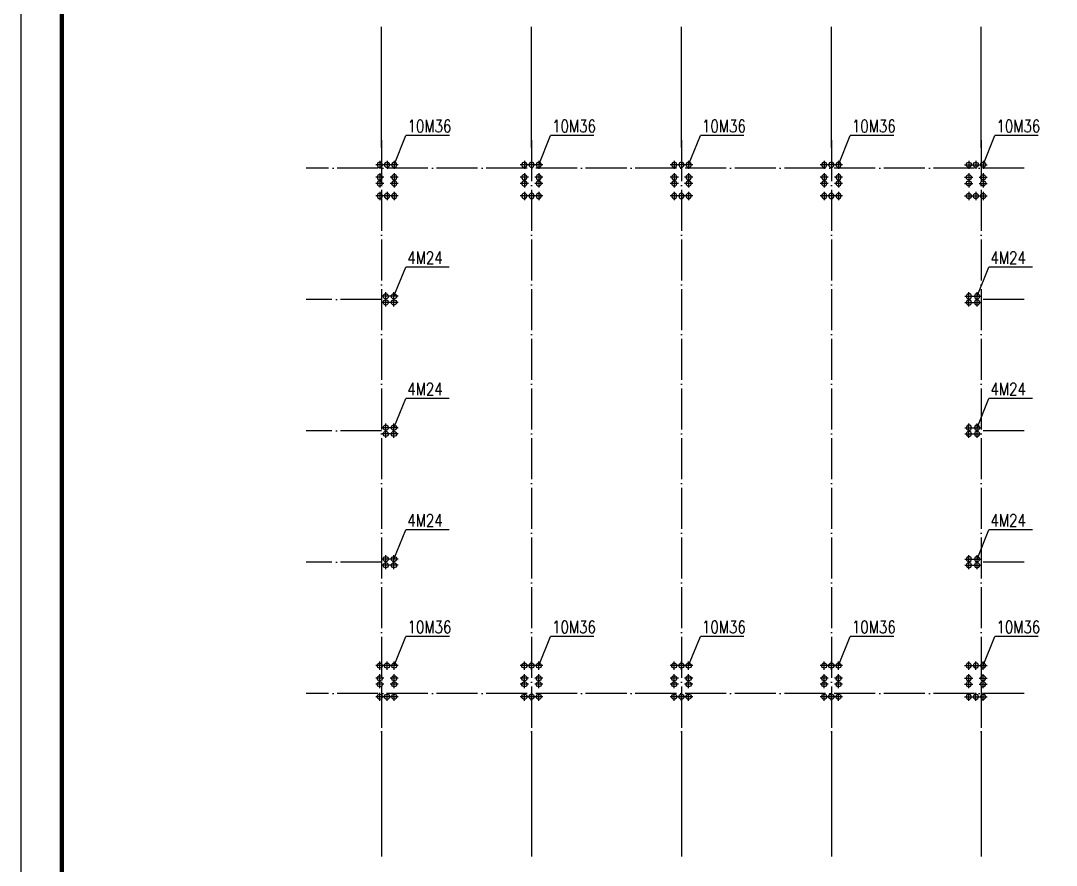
# Model space of a CAD drawing. Extents: x 40002367 to 40460080, y 192184 to 372766.
# Drawn here: x 40094252 to 40144684, y 275182 to 316327 of the extents above; entities that cross this region are included whole.
import ezdxf

# ---------------------------------------------------------------- set-up
doc = ezdxf.new("R2010")
doc.units = 0
doc.header["$LTSCALE"] = 1000
doc.header["$MEASUREMENT"] = 0
for name, pattern in [('ACAD_ISO04W100', [30.5, 24, -3, 0.5, -3]), ('CENTER', [2, 1.25, -0.25, 0.25, -0.25]), ('DOTE', [2.42, 2, -0.2, 0.02, -0.2])]:
    doc.linetypes.add(name, pattern=pattern)
for name, color, linetype in [('AXIS', 3, 'CONTINUOUS'), ('DOTE', 1, 'ACAD_ISO04W100'), ('PUB_TEXT', 7, 'CONTINUOUS'), ('PUB_TITLE', 4, 'CONTINUOUS'), ('ROOF', 7, 'CONTINUOUS'), ('中心线', 9, 'CENTER'), ('锚栓', 6, 'CONTINUOUS')]:
    doc.layers.add(name, color=color, linetype=linetype)
doc.styles.add('character', font='romans.shx', dxfattribs={"width": 0.618, "bigfont": 'gbhzfs.shx'})

# ---------------------------------------------------------------- blocks, each defined once
blk = doc.blocks.new('m')
at = {"layer": '锚栓'}
for p, q in [((2858688, 836885), (2858688, 836290)), ((2858390, 836587), (2858985, 836587))]:
    blk.add_line(p, q, dxfattribs=at)
blk.add_circle((2858688, 836587), 189, dxfattribs=at)

msp = doc.modelspace()

# ---------------------------------------------------------------- linework, layer by layer
at = {"layer": 'AXIS'}
for p, q in [((40111830.1, 310148.2), (40111830.1, 316021.4)), ((40119130.1, 310148.2), (40119130.1, 316021.4)), ((40126430.1, 310148.2), (40126430.1, 316021.4)), ((40133730.1, 310148.2), (40133730.1, 316021.4)), ((40141030.1, 310148.2), (40141030.1, 316021.4)), ((40111830.1, 281721), (40111830.1, 275611.5)), ((40119130.1, 281721), (40119130.1, 275611.5)), ((40126430.1, 281721), (40126430.1, 275611.5)), ((40133730.1, 281721), (40133730.1, 275611.5)), ((40141030.1, 281721), (40141030.1, 275611.5))]:
    msp.add_line(p, q, dxfattribs=at)
at = {"layer": 'DOTE', "linetype": 'DOTE'}
for p, q in [((40111830.1, 310506.7), (40111830.1, 281091.4)), ((40119130.1, 310506.7), (40119130.1, 281091.4)), ((40126430.1, 310506.7), (40126430.1, 281091.4)), ((40133730.1, 310506.7), (40133730.1, 281091.4)), ((40141030.1, 310506.7), (40141030.1, 281091.4)), ((40143123.4, 309149.6), (40108150.7, 309149.6)), ((40111830.1, 302749.6), (40108150.7, 302749.6)), ((40143123.4, 302749.6), (40141030.1, 302749.6)), ((40111830.1, 296349.6), (40108150.7, 296349.6)), ((40143123.4, 296349.6), (40141030.1, 296349.6)), ((40111830.1, 289949.6), (40108150.7, 289949.6)), ((40143123.4, 289949.6), (40141030.1, 289949.6)), ((40143123.4, 283549.6), (40108150.7, 283549.6))]:
    msp.add_line(p, q, dxfattribs=at)
at = {"layer": 'PUB_TITLE'}
msp.add_lwpolyline([(40094251.8, 372765.6), (40094251.8, 253965.6), (40178251.8, 253965.6), (40178251.8, 372765.6)], close=True, dxfattribs=at)
at = {"layer": 'PUB_TITLE', "const_width": 200}
msp.add_lwpolyline([(40096251.8, 367765.6), (40096251.8, 255965.6), (40176251.8, 255965.6), (40176251.8, 367765.6)], close=True, dxfattribs=at)
at = {"layer": '中心线', "linetype": 'ByBlock', "ltscale": 1.875}
for p, q in [((40112440.1, 309309.6), (40113013.6, 310731.2)), ((40115128.9, 310731.2), (40113013.6, 310731.2)), ((40119480.1, 309309.6), (40120053.6, 310731.2)), ((40122168.9, 310731.2), (40120053.6, 310731.2)), ((40126780.1, 309309.6), (40127353.6, 310731.2)), ((40129468.9, 310731.2), (40127353.6, 310731.2)), ((40134080.1, 309309.6), (40134653.6, 310731.2)), ((40136768.9, 310731.2), (40134653.6, 310731.2)), ((40141120.1, 309309.6), (40141693.6, 310731.2)), ((40143808.9, 310731.2), (40141693.6, 310731.2)), ((40112430.1, 302899.6), (40113003.6, 304321.2)), ((40115118.9, 304321.2), (40113003.6, 304321.2)), ((40140830.1, 302899.6), (40141403.6, 304321.2)), ((40143518.9, 304321.2), (40141403.6, 304321.2)), ((40112430.1, 296499.6), (40113003.6, 297921.2)), ((40115118.9, 297921.2), (40113003.6, 297921.2)), ((40140830.1, 296499.6), (40141403.6, 297921.2)), ((40143518.9, 297921.2), (40141403.6, 297921.2)), ((40112430.1, 290099.6), (40113003.6, 291521.2)), ((40115118.9, 291521.2), (40113003.6, 291521.2)), ((40140830.1, 290099.6), (40141403.6, 291521.2)), ((40143518.9, 291521.2), (40141403.6, 291521.2)), ((40112440.1, 284909.6), (40113013.6, 286331.2)), ((40115128.9, 286331.2), (40113013.6, 286331.2)), ((40119480.1, 284909.6), (40120053.6, 286331.2)), ((40122168.9, 286331.2), (40120053.6, 286331.2)), ((40126780.1, 284909.6), (40127353.6, 286331.2)), ((40129468.9, 286331.2), (40127353.6, 286331.2)), ((40134080.1, 284909.6), (40134653.6, 286331.2)), ((40136768.9, 286331.2), (40134653.6, 286331.2)), ((40141120.1, 284909.6), (40141693.6, 286331.2)), ((40143808.9, 286331.2), (40141693.6, 286331.2))]:
    msp.add_line(p, q, dxfattribs=at)

# ---------------------------------------------------------------- block references
at = {"layer": 'ROOF', "yscale": 0.6666666716337204, "zscale": 0.6666666716337204}
for p, xscale in [((42017532, -248415.2), -0.6666666716337204), ((42017882, -248415.2), -0.6666666716337204), ((42018232, -248415.2), -0.6666666716337204), ((42024572, -248415.2), -0.6666666716337204), ((42024922, -248415.2), -0.6666666716337204), ((42025272, -248415.2), -0.6666666716337204), ((42031872, -248415.2), -0.6666666716337204), ((42032222, -248415.2), -0.6666666716337204), ((42032572, -248415.2), -0.6666666716337204), ((42039172, -248415.2), -0.6666666716337204), ((42039522, -248415.2), -0.6666666716337204), ((42039872, -248415.2), -0.6666666716337204), ((38234628.2, -248415.2), 0.6666666716337204), ((38234978.2, -248415.2), 0.6666666716337204), ((38235328.2, -248415.2), 0.6666666716337204), ((42017532, -249027.2), -0.6666666716337204), ((42018232, -249027.2), -0.6666666716337204), ((42024572, -249027.2), -0.6666666716337204), ((42025272, -249027.2), -0.6666666716337204), ((42031872, -249027.2), -0.6666666716337204), ((42032572, -249027.2), -0.6666666716337204), ((42039172, -249027.2), -0.6666666716337204), ((42039872, -249027.2), -0.6666666716337204), ((38234628.2, -249027.2), 0.6666666716337204), ((38235328.2, -249027.2), 0.6666666716337204), ((42017532, -249323.2), -0.6666666716337204), ((42018232, -249323.2), -0.6666666716337204), ((42024572, -249323.2), -0.6666666716337204), ((42025272, -249323.2), -0.6666666716337204), ((42031872, -249323.2), -0.6666666716337204), ((42032572, -249323.2), -0.6666666716337204), ((42039172, -249323.2), -0.6666666716337204), ((42039872, -249323.2), -0.6666666716337204), ((38234628.2, -249323.2), 0.6666666716337204), ((38235328.2, -249323.2), 0.6666666716337204), ((42017532, -249935.2), -0.6666666716337204), ((42017882, -249935.2), -0.6666666716337204), ((42018232, -249935.2), -0.6666666716337204), ((42024572, -249935.2), -0.6666666716337204), ((42024922, -249935.2), -0.6666666716337204), ((42025272, -249935.2), -0.6666666716337204), ((42031872, -249935.2), -0.6666666716337204), ((42032222, -249935.2), -0.6666666716337204), ((42032572, -249935.2), -0.6666666716337204), ((42039172, -249935.2), -0.6666666716337204), ((42039522, -249935.2), -0.6666666716337204), ((42039872, -249935.2), -0.6666666716337204), ((38234628.2, -249935.2), 0.6666666716337204), ((38234978.2, -249935.2), 0.6666666716337204), ((38235328.2, -249935.2), 0.6666666716337204)]:
    msp.add_blockref('m', p, dxfattribs=dict(at, xscale=xscale))
at = {"layer": 'ROOF', "yscale": 0.6666666716337204, "zscale": 0.6666666716337204, "rotation": 180}
for p, xscale in [((42017822, 860624.4), 0.6666666716337204), ((42017822, 860324.4), 0.6666666716337204), ((42018222, 860624.4), 0.6666666716337204), ((42018222, 860324.4), 0.6666666716337204), ((38234638.2, 860624.4), -0.6666666716337204), ((38234638.2, 860324.4), -0.6666666716337204), ((38235038.2, 860624.4), -0.6666666716337204), ((38235038.2, 860324.4), -0.6666666716337204), ((42017822, 854224.4), 0.6666666716337204), ((42018222, 854224.4), 0.6666666716337204), ((38234638.2, 854224.4), -0.6666666716337204), ((38235038.2, 854224.4), -0.6666666716337204), ((42017822, 853924.4), 0.6666666716337204), ((42018222, 853924.4), 0.6666666716337204), ((38234638.2, 853924.4), -0.6666666716337204), ((38235038.2, 853924.4), -0.6666666716337204), ((42017822, 847824.4), 0.6666666716337204), ((42017822, 847524.4), 0.6666666716337204), ((42018222, 847824.4), 0.6666666716337204), ((42018222, 847524.4), 0.6666666716337204), ((38234638.2, 847824.4), -0.6666666716337204), ((38234638.2, 847524.4), -0.6666666716337204), ((38235038.2, 847824.4), -0.6666666716337204), ((38235038.2, 847524.4), -0.6666666716337204), ((42017532, 842634.4), 0.6666666716337204), ((42017882, 842634.4), 0.6666666716337204), ((42018232, 842634.4), 0.6666666716337204), ((42024572, 842634.4), 0.6666666716337204), ((42024922, 842634.4), 0.6666666716337204), ((42025272, 842634.4), 0.6666666716337204), ((42031872, 842634.4), 0.6666666716337204), ((42032222, 842634.4), 0.6666666716337204), ((42032572, 842634.4), 0.6666666716337204), ((42039172, 842634.4), 0.6666666716337204), ((42039522, 842634.4), 0.6666666716337204), ((42039872, 842634.4), 0.6666666716337204), ((38234628.2, 842634.4), -0.6666666716337204), ((38234978.2, 842634.4), -0.6666666716337204), ((38235328.2, 842634.4), -0.6666666716337204), ((42017532, 842022.4), 0.6666666716337204), ((42018232, 842022.4), 0.6666666716337204), ((42024572, 842022.4), 0.6666666716337204), ((42025272, 842022.4), 0.6666666716337204), ((42031872, 842022.4), 0.6666666716337204), ((42032572, 842022.4), 0.6666666716337204), ((42039172, 842022.4), 0.6666666716337204), ((42039872, 842022.4), 0.6666666716337204), ((38234628.2, 842022.4), -0.6666666716337204), ((38235328.2, 842022.4), -0.6666666716337204), ((42017532, 841726.4), 0.6666666716337204), ((42018232, 841726.4), 0.6666666716337204), ((42024572, 841726.4), 0.6666666716337204), ((42025272, 841726.4), 0.6666666716337204), ((42031872, 841726.4), 0.6666666716337204), ((42032572, 841726.4), 0.6666666716337204), ((42039172, 841726.4), 0.6666666716337204), ((42039872, 841726.4), 0.6666666716337204), ((38234628.2, 841726.4), -0.6666666716337204), ((38235328.2, 841726.4), -0.6666666716337204), ((42017532, 841114.4), 0.6666666716337204), ((42017882, 841114.4), 0.6666666716337204), ((42018232, 841114.4), 0.6666666716337204), ((42024572, 841114.4), 0.6666666716337204), ((42024922, 841114.4), 0.6666666716337204), ((42025272, 841114.4), 0.6666666716337204), ((42031872, 841114.4), 0.6666666716337204), ((42032222, 841114.4), 0.6666666716337204), ((42032572, 841114.4), 0.6666666716337204), ((42039172, 841114.4), 0.6666666716337204), ((42039522, 841114.4), 0.6666666716337204), ((42039872, 841114.4), 0.6666666716337204), ((38234628.2, 841114.4), -0.6666666716337204), ((38234978.2, 841114.4), -0.6666666716337204), ((38235328.2, 841114.4), -0.6666666716337204)]:
    msp.add_blockref('m', p, dxfattribs=dict(at, xscale=xscale))

# ---------------------------------------------------------------- texts
at = {"layer": 'PUB_TEXT', "color": 7, "lineweight": -3, "style": 'character', "width": 0.8}
for s, p in [('10M36', (40113087.3, 310889.6)), ('10M36', (40120127.3, 310889.6)), ('10M36', (40127427.3, 310889.6)), ('10M36', (40134727.3, 310889.6)), ('10M36', (40141767.3, 310889.6)), ('4M24', (40113077.3, 304479.6)), ('4M24', (40141477.3, 304479.6)), ('4M24', (40113077.3, 298079.6)), ('4M24', (40141477.3, 298079.6)), ('4M24', (40113077.3, 291679.6)), ('4M24', (40141477.3, 291679.6)), ('10M36', (40113087.3, 286489.6)), ('10M36', (40120127.3, 286489.6)), ('10M36', (40127427.3, 286489.6)), ('10M36', (40134727.3, 286489.6)), ('10M36', (40141767.3, 286489.6))]:
    msp.add_text(s, height=600, dxfattribs=at).set_placement(p)

doc.saveas('drawing.dxf')
